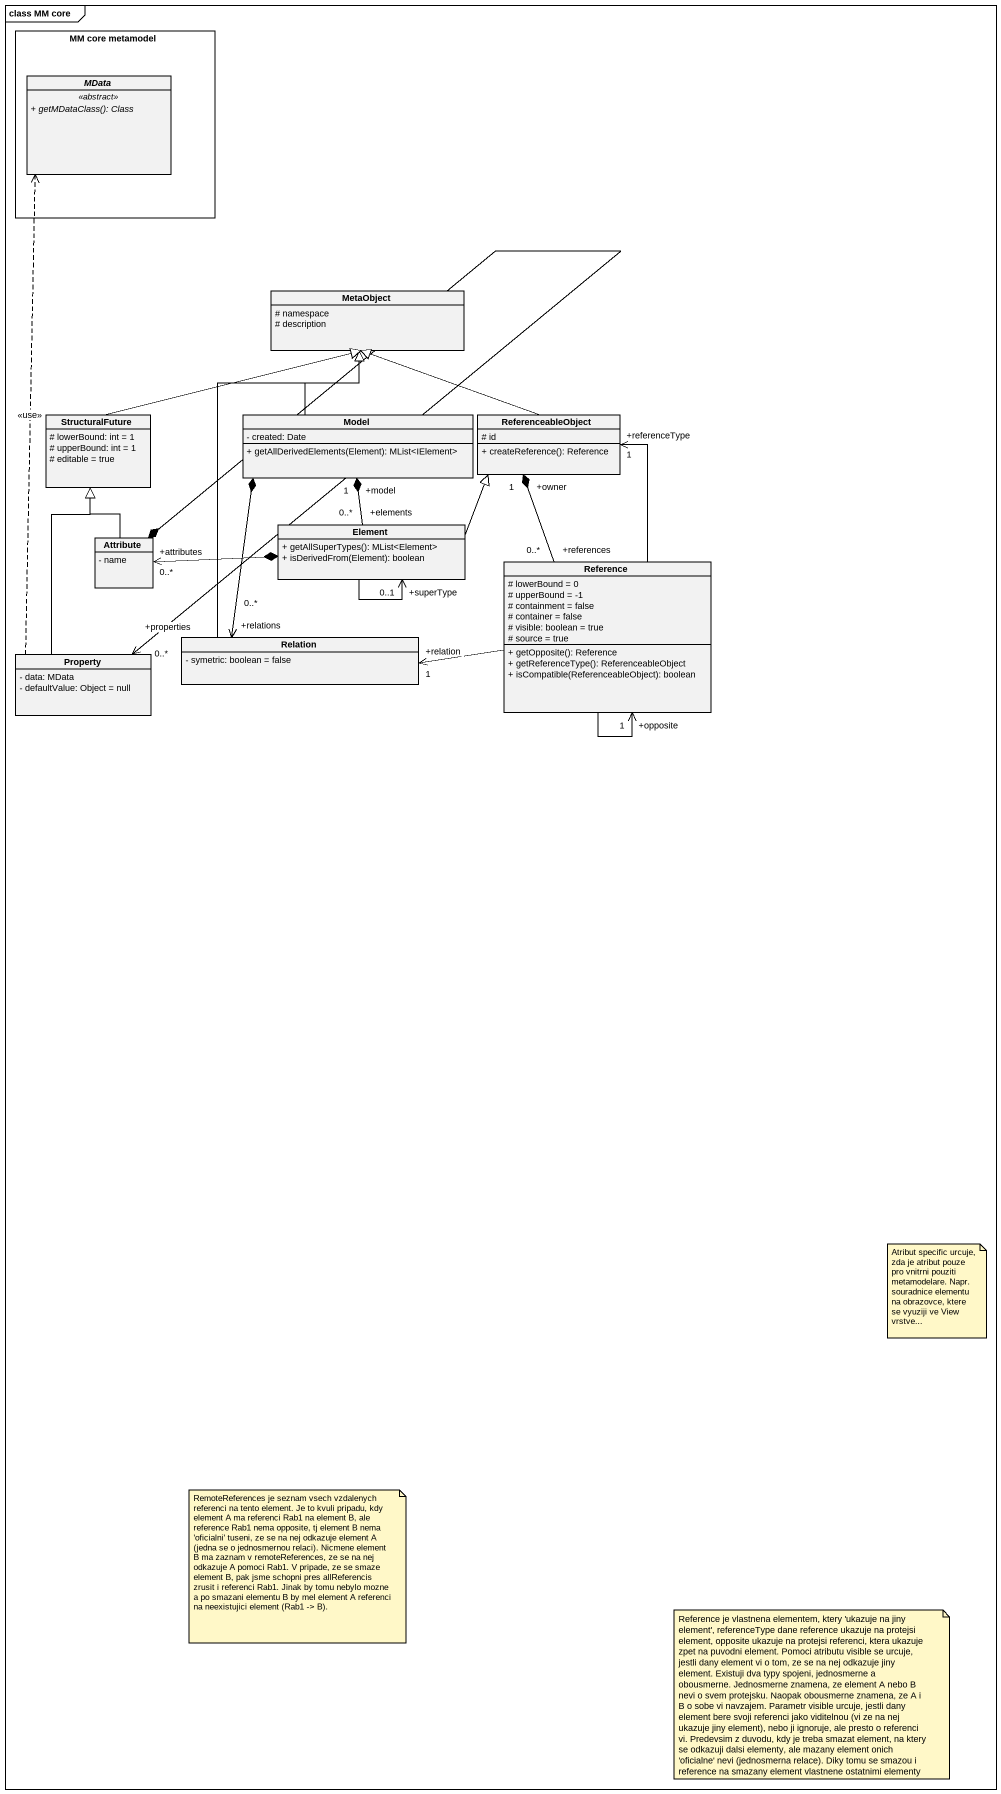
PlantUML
@startuml
mainframe class MM core
hide circle
hide empty members
skinparam classAttributeIconSize 0
rectangle "MM core metamodel" as MM_core_metamodel {
  abstract class MData {
    .. <<abstract>> ..
    {abstract} + getMDataClass(): Class
  }
}
class MetaObject {
  # namespace
  # description
}
class StructuralFuture {
  # lowerBound: int = 1
  # upperBound: int = 1
  # editable = true
}
class Model {
  - created: Date
  + getAllDerivedElements(Element): MList<IElement>
}
class ReferenceableObject {
  # id
  + createReference(): Reference
}
class Attribute {
  - name
}
class Element {
  + getAllSuperTypes(): MList<Element>
  + isDerivedFrom(Element): boolean
}
class Reference {
  # lowerBound = 0
  # upperBound = -1
  # containment = false
  # container = false
  # visible: boolean = true
  # source = true
  + getOpposite(): Reference
  + getReferenceType(): ReferenceableObject
  + isCompatible(ReferenceableObject): boolean
}
class Property {
  - data: MData
  - defaultValue: Object = null
}
class Relation {
  - symetric: boolean = false
}
StructuralFuture -right-|> MetaObject
Model -up-|> MetaObject
ReferenceableObject -up-|> MetaObject
Attribute -up-|> StructuralFuture
Attribute "+attributes\n0..*" <-right-* Element
Element "+elements\n0..*" -up-* "+model\n1" Model
Element -up-|> ReferenceableObject
Element --> "+superType\n0..1" Element
Reference "+references\n0..*" -up-* "+owner\n1" ReferenceableObject
Reference -up-> "+referenceType\n1" ReferenceableObject
Reference --> "+opposite\n1" Reference
Reference -left-> "+relation\n1" Relation
Property .up.> MData : <<use>>
Property -up-|> StructuralFuture
Property "+properties\n0..*" <-up-* Attribute
Relation -up-|> MetaObject
Relation "+relations\n0..*" <-up-* Model
note as N1
  Atribut specific urcuje, zda je atribut pouze pro vnitrni pouziti metamodelare. Napr. souradnice elementu na obrazovce, ktere se vyuziji ve View vrstve...
end note
note as N2
  RemoteReferences je seznam vsech vzdalenych referenci na tento element. Je to kvuli pripadu, kdy element A ma referenci Rab1 na element B, ale reference Rab1 nema opposite, tj element B nema 'oficialni' tuseni, ze se na nej odkazuje element A (jedna se o jednosmernou relaci). Nicmene element B ma zaznam v remoteReferences, ze se na nej odkazuje A pomoci Rab1. V pripade, ze se smaze element B, pak jsme schopni pres allReferencis zrusit i referenci Rab1. Jinak by tomu nebylo mozne a po smazani elementu B by mel element A referenci na neexistujici element (Rab1 -> B).
end note
note as N3
  Reference je vlastnena elementem, ktery 'ukazuje na jiny element', referenceType dane reference ukazuje na protejsi element, opposite ukazuje na protejsi referenci, ktera ukazuje zpet na puvodni element. Pomoci atributu visible se urcuje, jestli dany element vi o tom, ze se na nej odkazuje jiny element. Existuji dva typy spojeni, jednosmerne a obousmerne. Jednosmerne znamena, ze element A nebo B nevi o svem protejsku. Naopak obousmerne znamena, ze A i B o sobe vi navzajem. Parametr visible urcuje, jestli dany element bere svoji referenci jako viditelnou (vi ze na nej ukazuje jiny element), nebo ji ignoruje, ale presto o referenci vi. Predevsim z duvodu, kdy je treba smazat element, na ktery se odkazuji dalsi elementy, ale mazany element onich 'oficialne' nevi (jednosmerna relace). Diky tomu se smazou i reference na smazany element vlastnene ostatnimi elementy
end note
@enduml
